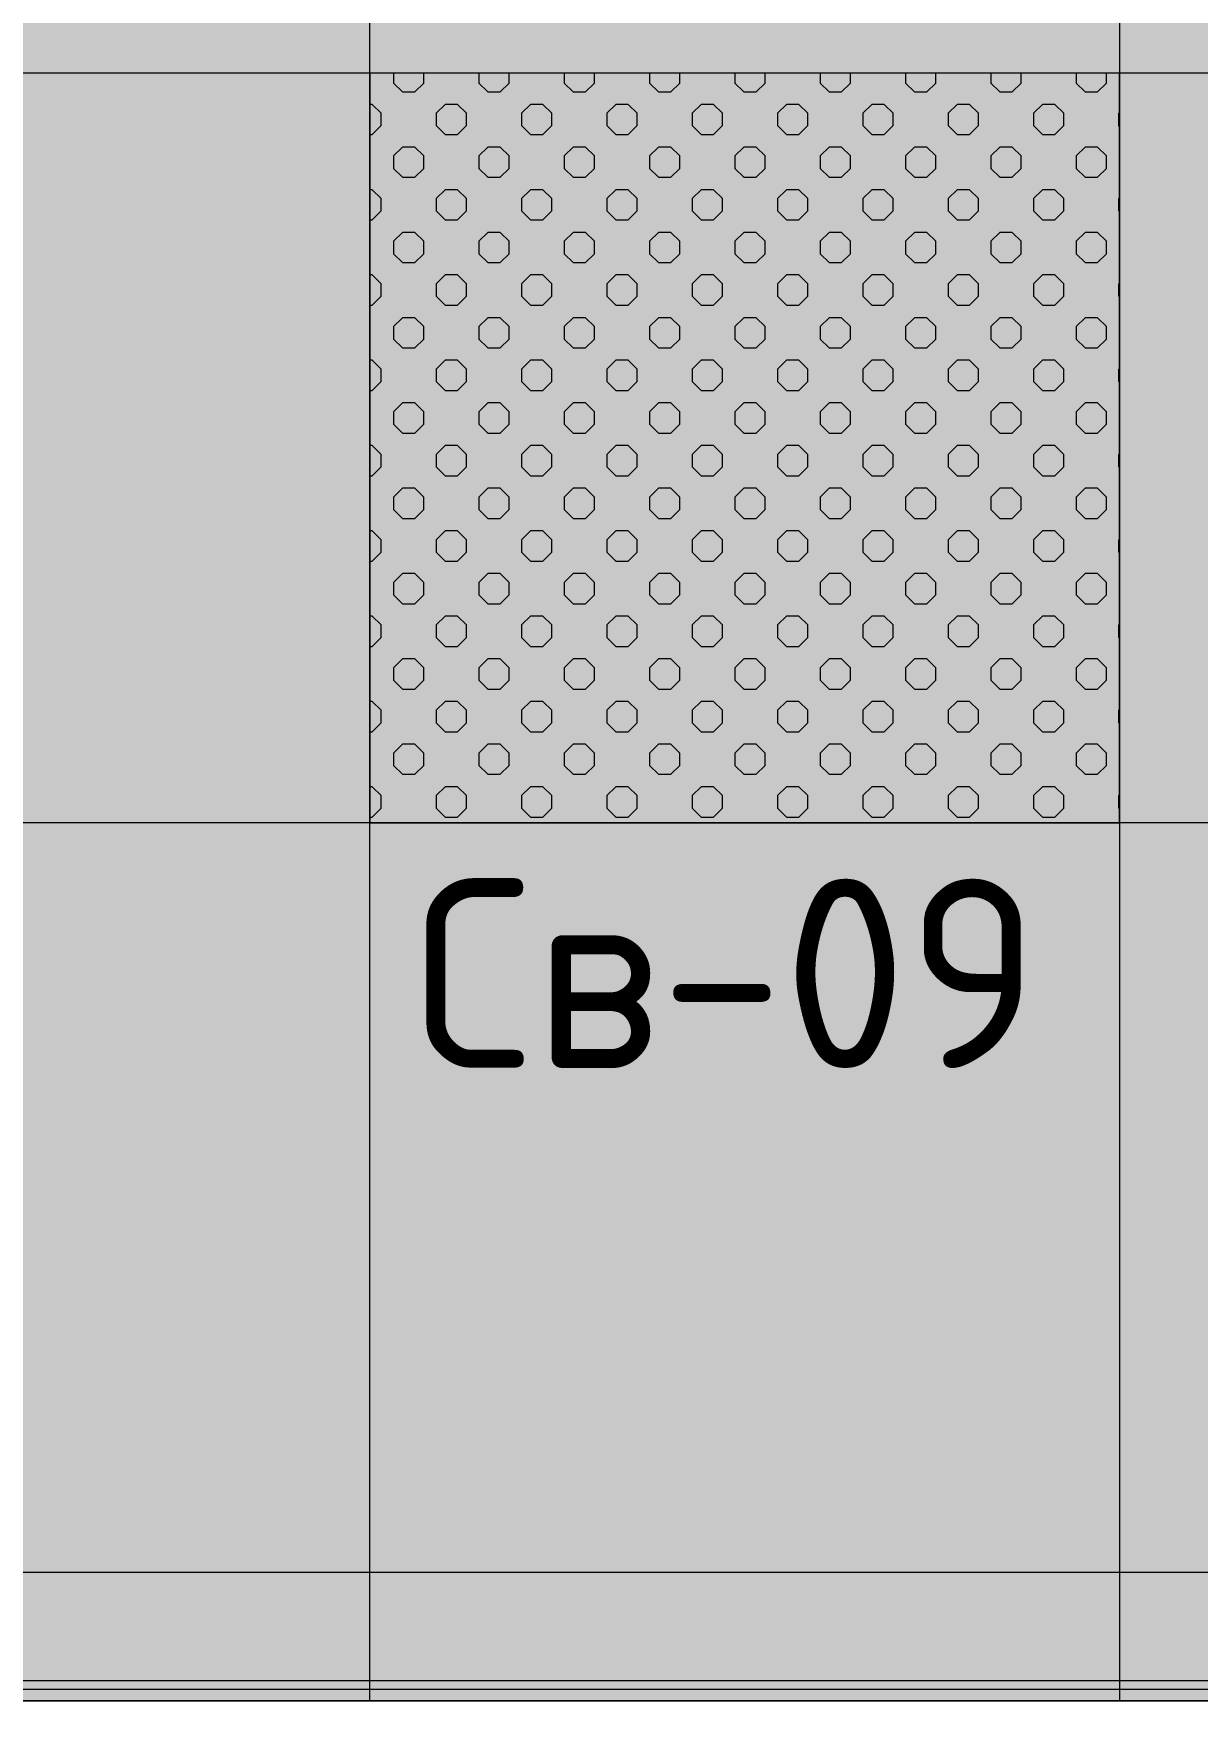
# Model space of a CAD drawing. Header units: millimetres. Extents: x -13069 to 207500, y -71366 to 56785.
# Drawn here: x 170503 to 171435, y 15050 to 16397 of the extents above; entities that cross this region are included whole.
import ezdxf

# ---------------------------------------------------------------- set-up
doc = ezdxf.new("R2010")
doc.units = ezdxf.units.MM
for name, color, linetype in [('PDF _Подложка без мебели', 7, 'Continuous'), ('PDF _Потолки - марка', 7, 'Continuous'), ('PDF _Текст', 7, 'Continuous')]:
    doc.layers.add(name, color=color, linetype=linetype)
doc.layers.add('PDF _Потолки', color=7, linetype='Continuous', lineweight=5, true_color=0x535353)
doc.layers.add('PDF _светильники', color=7, linetype='Continuous', true_color=0xffffff)
doc.styles.add('PDF GOST Common', font='GOST_Common.ttf')

msp = doc.modelspace()

# ---------------------------------------------------------------- linework, layer by layer
at = {"layer": 'PDF _Подложка без мебели', "lineweight": 18}
for points in [[(173988.224, 15609.243), (173992.619, 15071.841), (169689.921, 15071.841)], [(173985.722, 15071.841), (173985.624, 15078.741), (169689.921, 15078.741), (169689.921, 14912.841), (169859.922, 14912.841), (169859.922, 14052.841), (170025.822, 14052.841), (170025.822, 14897.842), (170009.922, 14897.842)], [(170009.922, 14052.841), (170009.922, 14896.942), (170009.922, 14912.841), (174041.722, 14912.841), (174041.722, 15062.841), (173992.723, 15062.841), (169689.921, 15062.841)]]:
    msp.add_lwpolyline(points, dxfattribs=at)
at = {"layer": 'PDF _Потолки', "color": 7, "lineweight": 13}
msp.add_lwpolyline([(168183.824, 18268.344), (168178.624, 15062.841), (173365.922, 15062.841), (173365.922, 18268.344)], close=True, dxfattribs=at)
for points in [[(170772.221, 18268.344), (170772.221, 15062.841)], [(171372.221, 18268.344), (171372.221, 15062.841)], [(173365.922, 16365.542), (168180.737, 16365.542)], [(173365.922, 15765.542), (168179.764, 15765.542)], [(173365.922, 15165.542), (168178.79, 15165.542)]]:
    msp.add_lwpolyline(points, dxfattribs=at)
at = {"layer": 'PDF _Потолки', "color": 254, "lineweight": 0, "true_color": 0xcae6ff, "transparency": 33554559}
msp.add_solid([(168183.824, 18268.344), (173365.922, 18268.344), (168178.624, 15062.841), (173365.922, 15062.841)], dxfattribs=at)
at = {"layer": 'PDF _Потолки - марка', "color": 7, "lineweight": 0, "true_color": 0xffffff, "transparency": 33554559}
msp.add_solid([(170833.219, 16910.943), (170033.219, 16910.943), (170433.219, 16310.943)], dxfattribs=at)
at = {"layer": 'PDF _светильники', "color": 7, "lineweight": 13}
msp.add_lwpolyline([(170772.325, 15765.643), (171372.325, 15765.643), (171372.325, 16365.643), (170772.325, 16365.643)], close=True, dxfattribs=at)
at = {"layer": 'PDF _светильники', "lineweight": 20}
for points in [[(170791.423, 16365.643), (170791.423, 16357.742), (170798.423, 16350.643), (170808.421, 16350.643), (170815.519, 16357.742), (170815.519, 16365.643)], [(170859.623, 16365.643), (170859.623, 16357.742), (170866.722, 16350.643), (170876.719, 16350.643), (170883.824, 16357.742), (170883.824, 16365.643)], [(170927.922, 16365.643), (170927.922, 16357.742), (170935.02, 16350.643), (170945.024, 16350.643), (170952.122, 16357.742), (170952.122, 16365.643)], [(170996.22, 16365.643), (170996.22, 16357.742), (171003.324, 16350.643), (171013.322, 16350.643), (171020.42, 16357.742), (171020.42, 16365.643)], [(171064.524, 16365.643), (171064.524, 16357.742), (171071.623, 16350.643), (171081.62, 16350.643), (171088.621, 16357.742), (171088.621, 16365.643)], [(171132.823, 16365.643), (171132.823, 16357.742), (171139.823, 16350.643), (171149.821, 16350.643), (171156.919, 16357.742), (171156.919, 16365.643)], [(171201.121, 16365.643), (171201.121, 16357.742), (171208.122, 16350.643), (171218.119, 16350.643), (171225.224, 16357.742), (171225.224, 16365.643)], [(171269.322, 16365.643), (171269.322, 16357.742), (171276.42, 16350.643), (171286.424, 16350.643), (171293.522, 16357.742), (171293.522, 16365.643)], [(171337.62, 16365.643), (171337.62, 16357.742), (171344.725, 16350.643), (171354.722, 16350.643), (171361.821, 16357.742), (171361.821, 16365.643)], [(170772.325, 16316.543), (170774.321, 16316.543), (170781.419, 16323.641), (170781.419, 16333.642), (170774.321, 16340.643), (170772.325, 16340.643)], [(171372.325, 16323.043), (171371.824, 16323.641), (171371.824, 16333.642), (171372.325, 16334.143)], [(170772.325, 16248.242), (170774.321, 16248.242), (170781.419, 16255.343), (170781.419, 16265.341), (170774.321, 16272.341), (170772.325, 16272.341)], [(171372.325, 16254.843), (171371.824, 16255.343), (171371.824, 16265.341), (171372.325, 16265.841)], [(170772.325, 16179.943), (170774.321, 16179.943), (170781.419, 16187.042), (170781.419, 16197.042), (170774.321, 16204.141), (170772.325, 16204.141)], [(171372.325, 16186.541), (171371.824, 16187.042), (171371.824, 16197.042), (171372.325, 16197.543)], [(170772.325, 16111.642), (170774.321, 16111.642), (170781.419, 16118.743), (170781.419, 16128.741), (170774.321, 16135.842), (170772.325, 16135.842)], [(171372.325, 16118.243), (171371.824, 16118.743), (171371.824, 16128.741), (171372.325, 16129.241)], [(170772.325, 16043.441), (170774.321, 16043.441), (170781.419, 16050.442), (170781.419, 16060.443), (170774.321, 16067.541), (170772.325, 16067.541)], [(171372.325, 16049.941), (171371.824, 16050.442), (171371.824, 16060.443), (171372.325, 16060.943)], [(170772.325, 15975.143), (170774.321, 15975.143), (170781.419, 15982.144), (170781.419, 15992.141), (170774.321, 15999.243), (170772.325, 15999.243)], [(171372.325, 15981.643), (171371.824, 15982.144), (171371.824, 15992.141), (171372.325, 15992.642)], [(170772.325, 15906.842), (170774.321, 15906.842), (170781.419, 15913.943), (170781.419, 15923.944), (170774.321, 15930.941), (170772.325, 15930.941)], [(171372.325, 15913.342), (171371.824, 15913.943), (171371.824, 15923.944), (171372.325, 15924.441)], [(170772.325, 15838.543), (170774.321, 15838.543), (170781.419, 15845.642), (170781.419, 15855.642), (170774.321, 15862.643), (170772.325, 15862.643)], [(171372.325, 15845.141), (171371.824, 15845.642), (171371.824, 15855.642), (171372.325, 15856.143)], [(170772.325, 15770.242), (170774.321, 15770.242), (170781.419, 15777.343), (170781.419, 15787.341), (170774.321, 15794.442), (170772.325, 15794.442)], [(171372.325, 15776.843), (171371.824, 15777.343), (171371.824, 15787.341), (171372.325, 15787.841)]]:
    msp.add_lwpolyline(points, dxfattribs=at)
for points in [[(170849.62, 16333.642), (170842.619, 16340.643), (170832.621, 16340.643), (170825.523, 16333.642), (170825.523, 16323.641), (170832.621, 16316.543), (170842.619, 16316.543), (170849.62, 16323.641)], [(170917.924, 16333.642), (170910.923, 16340.643), (170900.92, 16340.643), (170893.821, 16333.642), (170893.821, 16323.641), (170900.92, 16316.543), (170910.923, 16316.543), (170917.924, 16323.641)], [(170986.222, 16333.642), (170979.124, 16340.643), (170969.12, 16340.643), (170962.12, 16333.642), (170962.12, 16323.641), (170969.12, 16316.543), (170979.124, 16316.543), (170986.222, 16323.641)], [(171054.521, 16333.642), (171047.422, 16340.643), (171037.425, 16340.643), (171030.424, 16333.642), (171030.424, 16323.641), (171037.425, 16316.543), (171047.422, 16316.543), (171054.521, 16323.641)], [(171122.819, 16333.642), (171115.721, 16340.643), (171105.723, 16340.643), (171098.625, 16333.642), (171098.625, 16323.641), (171105.723, 16316.543), (171115.721, 16316.543), (171122.819, 16323.641)], [(171191.124, 16333.642), (171184.019, 16340.643), (171174.021, 16340.643), (171166.923, 16333.642), (171166.923, 16323.641), (171174.021, 16316.543), (171184.019, 16316.543), (171191.124, 16323.641)], [(171259.324, 16333.642), (171252.323, 16340.643), (171242.32, 16340.643), (171235.221, 16333.642), (171235.221, 16323.641), (171242.32, 16316.543), (171252.323, 16316.543), (171259.324, 16323.641)], [(171327.623, 16333.642), (171320.622, 16340.643), (171310.624, 16340.643), (171303.52, 16333.642), (171303.52, 16323.641), (171310.624, 16316.543), (171320.622, 16316.543), (171327.623, 16323.641)], [(170815.519, 16299.441), (170808.421, 16306.542), (170798.423, 16306.542), (170791.423, 16299.441), (170791.423, 16289.443), (170798.423, 16282.342), (170808.421, 16282.342), (170815.519, 16289.443)], [(170883.824, 16299.441), (170876.719, 16306.542), (170866.722, 16306.542), (170859.623, 16299.441), (170859.623, 16289.443), (170866.722, 16282.342), (170876.719, 16282.342), (170883.824, 16289.443)], [(170952.122, 16299.441), (170945.024, 16306.542), (170935.02, 16306.542), (170927.922, 16299.441), (170927.922, 16289.443), (170935.02, 16282.342), (170945.024, 16282.342), (170952.122, 16289.443)], [(171020.42, 16299.441), (171013.322, 16306.542), (171003.324, 16306.542), (170996.22, 16299.441), (170996.22, 16289.443), (171003.324, 16282.342), (171013.322, 16282.342), (171020.42, 16289.443)], [(171088.621, 16299.441), (171081.62, 16306.542), (171071.623, 16306.542), (171064.524, 16299.441), (171064.524, 16289.443), (171071.623, 16282.342), (171081.62, 16282.342), (171088.621, 16289.443)], [(171156.919, 16299.441), (171149.821, 16306.542), (171139.823, 16306.542), (171132.823, 16299.441), (171132.823, 16289.443), (171139.823, 16282.342), (171149.821, 16282.342), (171156.919, 16289.443)], [(171225.224, 16299.441), (171218.119, 16306.542), (171208.122, 16306.542), (171201.121, 16299.441), (171201.121, 16289.443), (171208.122, 16282.342), (171218.119, 16282.342), (171225.224, 16289.443)], [(171293.522, 16299.441), (171286.424, 16306.542), (171276.42, 16306.542), (171269.322, 16299.441), (171269.322, 16289.443), (171276.42, 16282.342), (171286.424, 16282.342), (171293.522, 16289.443)], [(171361.821, 16299.441), (171354.722, 16306.542), (171344.725, 16306.542), (171337.62, 16299.441), (171337.62, 16289.443), (171344.725, 16282.342), (171354.722, 16282.342), (171361.821, 16289.443)], [(170849.62, 16265.341), (170842.619, 16272.341), (170832.621, 16272.341), (170825.523, 16265.341), (170825.523, 16255.343), (170832.621, 16248.242), (170842.619, 16248.242), (170849.62, 16255.343)], [(170917.924, 16265.341), (170910.923, 16272.341), (170900.92, 16272.341), (170893.821, 16265.341), (170893.821, 16255.343), (170900.92, 16248.242), (170910.923, 16248.242), (170917.924, 16255.343)], [(170986.222, 16265.341), (170979.124, 16272.341), (170969.12, 16272.341), (170962.12, 16265.341), (170962.12, 16255.343), (170969.12, 16248.242), (170979.124, 16248.242), (170986.222, 16255.343)], [(171054.521, 16265.341), (171047.422, 16272.341), (171037.425, 16272.341), (171030.424, 16265.341), (171030.424, 16255.343), (171037.425, 16248.242), (171047.422, 16248.242), (171054.521, 16255.343)], [(171122.819, 16265.341), (171115.721, 16272.341), (171105.723, 16272.341), (171098.625, 16265.341), (171098.625, 16255.343), (171105.723, 16248.242), (171115.721, 16248.242), (171122.819, 16255.343)], [(171191.124, 16265.341), (171184.019, 16272.341), (171174.021, 16272.341), (171166.923, 16265.341), (171166.923, 16255.343), (171174.021, 16248.242), (171184.019, 16248.242), (171191.124, 16255.343)], [(171259.324, 16265.341), (171252.323, 16272.341), (171242.32, 16272.341), (171235.221, 16265.341), (171235.221, 16255.343), (171242.32, 16248.242), (171252.323, 16248.242), (171259.324, 16255.343)], [(171327.623, 16265.341), (171320.622, 16272.341), (171310.624, 16272.341), (171303.52, 16265.341), (171303.52, 16255.343), (171310.624, 16248.242), (171320.622, 16248.242), (171327.623, 16255.343)], [(170815.519, 16231.143), (170808.421, 16238.241), (170798.423, 16238.241), (170791.423, 16231.143), (170791.423, 16221.142), (170798.423, 16214.141), (170808.421, 16214.141), (170815.519, 16221.142)], [(170883.824, 16231.143), (170876.719, 16238.241), (170866.722, 16238.241), (170859.623, 16231.143), (170859.623, 16221.142), (170866.722, 16214.141), (170876.719, 16214.141), (170883.824, 16221.142)], [(170952.122, 16231.143), (170945.024, 16238.241), (170935.02, 16238.241), (170927.922, 16231.143), (170927.922, 16221.142), (170935.02, 16214.141), (170945.024, 16214.141), (170952.122, 16221.142)], [(171020.42, 16231.143), (171013.322, 16238.241), (171003.324, 16238.241), (170996.22, 16231.143), (170996.22, 16221.142), (171003.324, 16214.141), (171013.322, 16214.141), (171020.42, 16221.142)], [(171088.621, 16231.143), (171081.62, 16238.241), (171071.623, 16238.241), (171064.524, 16231.143), (171064.524, 16221.142), (171071.623, 16214.141), (171081.62, 16214.141), (171088.621, 16221.142)], [(171156.919, 16231.143), (171149.821, 16238.241), (171139.823, 16238.241), (171132.823, 16231.143), (171132.823, 16221.142), (171139.823, 16214.141), (171149.821, 16214.141), (171156.919, 16221.142)], [(171225.224, 16231.143), (171218.119, 16238.241), (171208.122, 16238.241), (171201.121, 16231.143), (171201.121, 16221.142), (171208.122, 16214.141), (171218.119, 16214.141), (171225.224, 16221.142)], [(171293.522, 16231.143), (171286.424, 16238.241), (171276.42, 16238.241), (171269.322, 16231.143), (171269.322, 16221.142), (171276.42, 16214.141), (171286.424, 16214.141), (171293.522, 16221.142)], [(171361.821, 16231.143), (171354.722, 16238.241), (171344.725, 16238.241), (171337.62, 16231.143), (171337.62, 16221.142), (171344.725, 16214.141), (171354.722, 16214.141), (171361.821, 16221.142)], [(170849.62, 16197.042), (170842.619, 16204.141), (170832.621, 16204.141), (170825.523, 16197.042), (170825.523, 16187.042), (170832.621, 16179.943), (170842.619, 16179.943), (170849.62, 16187.042)], [(170917.924, 16197.042), (170910.923, 16204.141), (170900.92, 16204.141), (170893.821, 16197.042), (170893.821, 16187.042), (170900.92, 16179.943), (170910.923, 16179.943), (170917.924, 16187.042)], [(170986.222, 16197.042), (170979.124, 16204.141), (170969.12, 16204.141), (170962.12, 16197.042), (170962.12, 16187.042), (170969.12, 16179.943), (170979.124, 16179.943), (170986.222, 16187.042)], [(171054.521, 16197.042), (171047.422, 16204.141), (171037.425, 16204.141), (171030.424, 16197.042), (171030.424, 16187.042), (171037.425, 16179.943), (171047.422, 16179.943), (171054.521, 16187.042)], [(171122.819, 16197.042), (171115.721, 16204.141), (171105.723, 16204.141), (171098.625, 16197.042), (171098.625, 16187.042), (171105.723, 16179.943), (171115.721, 16179.943), (171122.819, 16187.042)], [(171191.124, 16197.042), (171184.019, 16204.141), (171174.021, 16204.141), (171166.923, 16197.042), (171166.923, 16187.042), (171174.021, 16179.943), (171184.019, 16179.943), (171191.124, 16187.042)], [(171259.324, 16197.042), (171252.323, 16204.141), (171242.32, 16204.141), (171235.221, 16197.042), (171235.221, 16187.042), (171242.32, 16179.943), (171252.323, 16179.943), (171259.324, 16187.042)], [(171327.623, 16197.042), (171320.622, 16204.141), (171310.624, 16204.141), (171303.52, 16197.042), (171303.52, 16187.042), (171310.624, 16179.943), (171320.622, 16179.943), (171327.623, 16187.042)], [(170815.519, 16162.841), (170808.421, 16169.943), (170798.423, 16169.943), (170791.423, 16162.841), (170791.423, 16152.841), (170798.423, 16145.843), (170808.421, 16145.843), (170815.519, 16152.841)], [(170883.824, 16162.841), (170876.719, 16169.943), (170866.722, 16169.943), (170859.623, 16162.841), (170859.623, 16152.841), (170866.722, 16145.843), (170876.719, 16145.843), (170883.824, 16152.841)], [(170952.122, 16162.841), (170945.024, 16169.943), (170935.02, 16169.943), (170927.922, 16162.841), (170927.922, 16152.841), (170935.02, 16145.843), (170945.024, 16145.843), (170952.122, 16152.841)], [(171020.42, 16162.841), (171013.322, 16169.943), (171003.324, 16169.943), (170996.22, 16162.841), (170996.22, 16152.841), (171003.324, 16145.843), (171013.322, 16145.843), (171020.42, 16152.841)], [(171088.621, 16162.841), (171081.62, 16169.943), (171071.623, 16169.943), (171064.524, 16162.841), (171064.524, 16152.841), (171071.623, 16145.843), (171081.62, 16145.843), (171088.621, 16152.841)], [(171156.919, 16162.841), (171149.821, 16169.943), (171139.823, 16169.943), (171132.823, 16162.841), (171132.823, 16152.841), (171139.823, 16145.843), (171149.821, 16145.843), (171156.919, 16152.841)], [(171225.224, 16162.841), (171218.119, 16169.943), (171208.122, 16169.943), (171201.121, 16162.841), (171201.121, 16152.841), (171208.122, 16145.843), (171218.119, 16145.843), (171225.224, 16152.841)], [(171293.522, 16162.841), (171286.424, 16169.943), (171276.42, 16169.943), (171269.322, 16162.841), (171269.322, 16152.841), (171276.42, 16145.843), (171286.424, 16145.843), (171293.522, 16152.841)], [(171361.821, 16162.841), (171354.722, 16169.943), (171344.725, 16169.943), (171337.62, 16162.841), (171337.62, 16152.841), (171344.725, 16145.843), (171354.722, 16145.843), (171361.821, 16152.841)], [(170849.62, 16128.741), (170842.619, 16135.842), (170832.621, 16135.842), (170825.523, 16128.741), (170825.523, 16118.743), (170832.621, 16111.642), (170842.619, 16111.642), (170849.62, 16118.743)], [(170917.924, 16128.741), (170910.923, 16135.842), (170900.92, 16135.842), (170893.821, 16128.741), (170893.821, 16118.743), (170900.92, 16111.642), (170910.923, 16111.642), (170917.924, 16118.743)], [(170986.222, 16128.741), (170979.124, 16135.842), (170969.12, 16135.842), (170962.12, 16128.741), (170962.12, 16118.743), (170969.12, 16111.642), (170979.124, 16111.642), (170986.222, 16118.743)], [(171054.521, 16128.741), (171047.422, 16135.842), (171037.425, 16135.842), (171030.424, 16128.741), (171030.424, 16118.743), (171037.425, 16111.642), (171047.422, 16111.642), (171054.521, 16118.743)], [(171122.819, 16128.741), (171115.721, 16135.842), (171105.723, 16135.842), (171098.625, 16128.741), (171098.625, 16118.743), (171105.723, 16111.642), (171115.721, 16111.642), (171122.819, 16118.743)], [(171191.124, 16128.741), (171184.019, 16135.842), (171174.021, 16135.842), (171166.923, 16128.741), (171166.923, 16118.743), (171174.021, 16111.642), (171184.019, 16111.642), (171191.124, 16118.743)], [(171259.324, 16128.741), (171252.323, 16135.842), (171242.32, 16135.842), (171235.221, 16128.741), (171235.221, 16118.743), (171242.32, 16111.642), (171252.323, 16111.642), (171259.324, 16118.743)], [(171327.623, 16128.741), (171320.622, 16135.842), (171310.624, 16135.842), (171303.52, 16128.741), (171303.52, 16118.743), (171310.624, 16111.642), (171320.622, 16111.642), (171327.623, 16118.743)], [(170815.519, 16094.644), (170808.421, 16101.641), (170798.423, 16101.641), (170791.423, 16094.644), (170791.423, 16084.643), (170798.423, 16077.542), (170808.421, 16077.542), (170815.519, 16084.643)], [(170883.824, 16094.644), (170876.719, 16101.641), (170866.722, 16101.641), (170859.623, 16094.644), (170859.623, 16084.643), (170866.722, 16077.542), (170876.719, 16077.542), (170883.824, 16084.643)], [(170952.122, 16094.644), (170945.024, 16101.641), (170935.02, 16101.641), (170927.922, 16094.644), (170927.922, 16084.643), (170935.02, 16077.542), (170945.024, 16077.542), (170952.122, 16084.643)], [(171020.42, 16094.644), (171013.322, 16101.641), (171003.324, 16101.641), (170996.22, 16094.644), (170996.22, 16084.643), (171003.324, 16077.542), (171013.322, 16077.542), (171020.42, 16084.643)], [(171088.621, 16094.644), (171081.62, 16101.641), (171071.623, 16101.641), (171064.524, 16094.644), (171064.524, 16084.643), (171071.623, 16077.542), (171081.62, 16077.542), (171088.621, 16084.643)], [(171156.919, 16094.644), (171149.821, 16101.641), (171139.823, 16101.641), (171132.823, 16094.644), (171132.823, 16084.643), (171139.823, 16077.542), (171149.821, 16077.542), (171156.919, 16084.643)], [(171225.224, 16094.644), (171218.119, 16101.641), (171208.122, 16101.641), (171201.121, 16094.644), (171201.121, 16084.643), (171208.122, 16077.542), (171218.119, 16077.542), (171225.224, 16084.643)], [(171293.522, 16094.644), (171286.424, 16101.641), (171276.42, 16101.641), (171269.322, 16094.644), (171269.322, 16084.643), (171276.42, 16077.542), (171286.424, 16077.542), (171293.522, 16084.643)], [(171361.821, 16094.644), (171354.722, 16101.641), (171344.725, 16101.641), (171337.62, 16094.644), (171337.62, 16084.643), (171344.725, 16077.542), (171354.722, 16077.542), (171361.821, 16084.643)], [(170849.62, 16060.443), (170842.619, 16067.541), (170832.621, 16067.541), (170825.523, 16060.443), (170825.523, 16050.442), (170832.621, 16043.441), (170842.619, 16043.441), (170849.62, 16050.442)], [(170917.924, 16060.443), (170910.923, 16067.541), (170900.92, 16067.541), (170893.821, 16060.443), (170893.821, 16050.442), (170900.92, 16043.441), (170910.923, 16043.441), (170917.924, 16050.442)], [(170986.222, 16060.443), (170979.124, 16067.541), (170969.12, 16067.541), (170962.12, 16060.443), (170962.12, 16050.442), (170969.12, 16043.441), (170979.124, 16043.441), (170986.222, 16050.442)], [(171054.521, 16060.443), (171047.422, 16067.541), (171037.425, 16067.541), (171030.424, 16060.443), (171030.424, 16050.442), (171037.425, 16043.441), (171047.422, 16043.441), (171054.521, 16050.442)], [(171122.819, 16060.443), (171115.721, 16067.541), (171105.723, 16067.541), (171098.625, 16060.443), (171098.625, 16050.442), (171105.723, 16043.441), (171115.721, 16043.441), (171122.819, 16050.442)], [(171191.124, 16060.443), (171184.019, 16067.541), (171174.021, 16067.541), (171166.923, 16060.443), (171166.923, 16050.442), (171174.021, 16043.441), (171184.019, 16043.441), (171191.124, 16050.442)], [(171259.324, 16060.443), (171252.323, 16067.541), (171242.32, 16067.541), (171235.221, 16060.443), (171235.221, 16050.442), (171242.32, 16043.441), (171252.323, 16043.441), (171259.324, 16050.442)], [(171327.623, 16060.443), (171320.622, 16067.541), (171310.624, 16067.541), (171303.52, 16060.443), (171303.52, 16050.442), (171310.624, 16043.441), (171320.622, 16043.441), (171327.623, 16050.442)], [(170815.519, 16026.342), (170808.421, 16033.441), (170798.423, 16033.441), (170791.423, 16026.342), (170791.423, 16016.342), (170798.423, 16009.243), (170808.421, 16009.243), (170815.519, 16016.342)], [(170883.824, 16026.342), (170876.719, 16033.441), (170866.722, 16033.441), (170859.623, 16026.342), (170859.623, 16016.342), (170866.722, 16009.243), (170876.719, 16009.243), (170883.824, 16016.342)], [(170952.122, 16026.342), (170945.024, 16033.441), (170935.02, 16033.441), (170927.922, 16026.342), (170927.922, 16016.342), (170935.02, 16009.243), (170945.024, 16009.243), (170952.122, 16016.342)], [(171020.42, 16026.342), (171013.322, 16033.441), (171003.324, 16033.441), (170996.22, 16026.342), (170996.22, 16016.342), (171003.324, 16009.243), (171013.322, 16009.243), (171020.42, 16016.342)], [(171088.621, 16026.342), (171081.62, 16033.441), (171071.623, 16033.441), (171064.524, 16026.342), (171064.524, 16016.342), (171071.623, 16009.243), (171081.62, 16009.243), (171088.621, 16016.342)], [(171156.919, 16026.342), (171149.821, 16033.441), (171139.823, 16033.441), (171132.823, 16026.342), (171132.823, 16016.342), (171139.823, 16009.243), (171149.821, 16009.243), (171156.919, 16016.342)], [(171225.224, 16026.342), (171218.119, 16033.441), (171208.122, 16033.441), (171201.121, 16026.342), (171201.121, 16016.342), (171208.122, 16009.243), (171218.119, 16009.243), (171225.224, 16016.342)], [(171293.522, 16026.342), (171286.424, 16033.441), (171276.42, 16033.441), (171269.322, 16026.342), (171269.322, 16016.342), (171276.42, 16009.243), (171286.424, 16009.243), (171293.522, 16016.342)], [(171361.821, 16026.342), (171354.722, 16033.441), (171344.725, 16033.441), (171337.62, 16026.342), (171337.62, 16016.342), (171344.725, 16009.243), (171354.722, 16009.243), (171361.821, 16016.342)], [(170849.62, 15992.141), (170842.619, 15999.243), (170832.621, 15999.243), (170825.523, 15992.141), (170825.523, 15982.144), (170832.621, 15975.143), (170842.619, 15975.143), (170849.62, 15982.144)], [(170917.924, 15992.141), (170910.923, 15999.243), (170900.92, 15999.243), (170893.821, 15992.141), (170893.821, 15982.144), (170900.92, 15975.143), (170910.923, 15975.143), (170917.924, 15982.144)], [(170986.222, 15992.141), (170979.124, 15999.243), (170969.12, 15999.243), (170962.12, 15992.141), (170962.12, 15982.144), (170969.12, 15975.143), (170979.124, 15975.143), (170986.222, 15982.144)], [(171054.521, 15992.141), (171047.422, 15999.243), (171037.425, 15999.243), (171030.424, 15992.141), (171030.424, 15982.144), (171037.425, 15975.143), (171047.422, 15975.143), (171054.521, 15982.144)], [(171122.819, 15992.141), (171115.721, 15999.243), (171105.723, 15999.243), (171098.625, 15992.141), (171098.625, 15982.144), (171105.723, 15975.143), (171115.721, 15975.143), (171122.819, 15982.144)], [(171191.124, 15992.141), (171184.019, 15999.243), (171174.021, 15999.243), (171166.923, 15992.141), (171166.923, 15982.144), (171174.021, 15975.143), (171184.019, 15975.143), (171191.124, 15982.144)], [(171259.324, 15992.141), (171252.323, 15999.243), (171242.32, 15999.243), (171235.221, 15992.141), (171235.221, 15982.144), (171242.32, 15975.143), (171252.323, 15975.143), (171259.324, 15982.144)], [(171327.623, 15992.141), (171320.622, 15999.243), (171310.624, 15999.243), (171303.52, 15992.141), (171303.52, 15982.144), (171310.624, 15975.143), (171320.622, 15975.143), (171327.623, 15982.144)], [(170815.519, 15958.041), (170808.421, 15965.142), (170798.423, 15965.142), (170791.423, 15958.041), (170791.423, 15948.043), (170798.423, 15940.942), (170808.421, 15940.942), (170815.519, 15948.043)], [(170883.824, 15958.041), (170876.719, 15965.142), (170866.722, 15965.142), (170859.623, 15958.041), (170859.623, 15948.043), (170866.722, 15940.942), (170876.719, 15940.942), (170883.824, 15948.043)], [(170952.122, 15958.041), (170945.024, 15965.142), (170935.02, 15965.142), (170927.922, 15958.041), (170927.922, 15948.043), (170935.02, 15940.942), (170945.024, 15940.942), (170952.122, 15948.043)], [(171020.42, 15958.041), (171013.322, 15965.142), (171003.324, 15965.142), (170996.22, 15958.041), (170996.22, 15948.043), (171003.324, 15940.942), (171013.322, 15940.942), (171020.42, 15948.043)], [(171088.621, 15958.041), (171081.62, 15965.142), (171071.623, 15965.142), (171064.524, 15958.041), (171064.524, 15948.043), (171071.623, 15940.942), (171081.62, 15940.942), (171088.621, 15948.043)], [(171156.919, 15958.041), (171149.821, 15965.142), (171139.823, 15965.142), (171132.823, 15958.041), (171132.823, 15948.043), (171139.823, 15940.942), (171149.821, 15940.942), (171156.919, 15948.043)], [(171225.224, 15958.041), (171218.119, 15965.142), (171208.122, 15965.142), (171201.121, 15958.041), (171201.121, 15948.043), (171208.122, 15940.942), (171218.119, 15940.942), (171225.224, 15948.043)], [(171293.522, 15958.041), (171286.424, 15965.142), (171276.42, 15965.142), (171269.322, 15958.041), (171269.322, 15948.043), (171276.42, 15940.942), (171286.424, 15940.942), (171293.522, 15948.043)], [(171361.821, 15958.041), (171354.722, 15965.142), (171344.725, 15965.142), (171337.62, 15958.041), (171337.62, 15948.043), (171344.725, 15940.942), (171354.722, 15940.942), (171361.821, 15948.043)], [(170849.62, 15923.944), (170842.619, 15930.941), (170832.621, 15930.941), (170825.523, 15923.944), (170825.523, 15913.943), (170832.621, 15906.842), (170842.619, 15906.842), (170849.62, 15913.943)], [(170917.924, 15923.944), (170910.923, 15930.941), (170900.92, 15930.941), (170893.821, 15923.944), (170893.821, 15913.943), (170900.92, 15906.842), (170910.923, 15906.842), (170917.924, 15913.943)], [(170986.222, 15923.944), (170979.124, 15930.941), (170969.12, 15930.941), (170962.12, 15923.944), (170962.12, 15913.943), (170969.12, 15906.842), (170979.124, 15906.842), (170986.222, 15913.943)], [(171054.521, 15923.944), (171047.422, 15930.941), (171037.425, 15930.941), (171030.424, 15923.944), (171030.424, 15913.943), (171037.425, 15906.842), (171047.422, 15906.842), (171054.521, 15913.943)], [(171122.819, 15923.944), (171115.721, 15930.941), (171105.723, 15930.941), (171098.625, 15923.944), (171098.625, 15913.943), (171105.723, 15906.842), (171115.721, 15906.842), (171122.819, 15913.943)], [(171191.124, 15923.944), (171184.019, 15930.941), (171174.021, 15930.941), (171166.923, 15923.944), (171166.923, 15913.943), (171174.021, 15906.842), (171184.019, 15906.842), (171191.124, 15913.943)], [(171259.324, 15923.944), (171252.323, 15930.941), (171242.32, 15930.941), (171235.221, 15923.944), (171235.221, 15913.943), (171242.32, 15906.842), (171252.323, 15906.842), (171259.324, 15913.943)], [(171327.623, 15923.944), (171320.622, 15930.941), (171310.624, 15930.941), (171303.52, 15923.944), (171303.52, 15913.943), (171310.624, 15906.842), (171320.622, 15906.842), (171327.623, 15913.943)], [(170815.519, 15889.743), (170808.421, 15896.841), (170798.423, 15896.841), (170791.423, 15889.743), (170791.423, 15879.742), (170798.423, 15872.644), (170808.421, 15872.644), (170815.519, 15879.742)], [(170883.824, 15889.743), (170876.719, 15896.841), (170866.722, 15896.841), (170859.623, 15889.743), (170859.623, 15879.742), (170866.722, 15872.644), (170876.719, 15872.644), (170883.824, 15879.742)], [(170952.122, 15889.743), (170945.024, 15896.841), (170935.02, 15896.841), (170927.922, 15889.743), (170927.922, 15879.742), (170935.02, 15872.644), (170945.024, 15872.644), (170952.122, 15879.742)], [(171020.42, 15889.743), (171013.322, 15896.841), (171003.324, 15896.841), (170996.22, 15889.743), (170996.22, 15879.742), (171003.324, 15872.644), (171013.322, 15872.644), (171020.42, 15879.742)], [(171088.621, 15889.743), (171081.62, 15896.841), (171071.623, 15896.841), (171064.524, 15889.743), (171064.524, 15879.742), (171071.623, 15872.644), (171081.62, 15872.644), (171088.621, 15879.742)], [(171156.919, 15889.743), (171149.821, 15896.841), (171139.823, 15896.841), (171132.823, 15889.743), (171132.823, 15879.742), (171139.823, 15872.644), (171149.821, 15872.644), (171156.919, 15879.742)], [(171225.224, 15889.743), (171218.119, 15896.841), (171208.122, 15896.841), (171201.121, 15889.743), (171201.121, 15879.742), (171208.122, 15872.644), (171218.119, 15872.644), (171225.224, 15879.742)], [(171293.522, 15889.743), (171286.424, 15896.841), (171276.42, 15896.841), (171269.322, 15889.743), (171269.322, 15879.742), (171276.42, 15872.644), (171286.424, 15872.644), (171293.522, 15879.742)], [(171361.821, 15889.743), (171354.722, 15896.841), (171344.725, 15896.841), (171337.62, 15889.743), (171337.62, 15879.742), (171344.725, 15872.644), (171354.722, 15872.644), (171361.821, 15879.742)], [(170849.62, 15855.642), (170842.619, 15862.643), (170832.621, 15862.643), (170825.523, 15855.642), (170825.523, 15845.642), (170832.621, 15838.543), (170842.619, 15838.543), (170849.62, 15845.642)], [(170917.924, 15855.642), (170910.923, 15862.643), (170900.92, 15862.643), (170893.821, 15855.642), (170893.821, 15845.642), (170900.92, 15838.543), (170910.923, 15838.543), (170917.924, 15845.642)], [(170986.222, 15855.642), (170979.124, 15862.643), (170969.12, 15862.643), (170962.12, 15855.642), (170962.12, 15845.642), (170969.12, 15838.543), (170979.124, 15838.543), (170986.222, 15845.642)], [(171054.521, 15855.642), (171047.422, 15862.643), (171037.425, 15862.643), (171030.424, 15855.642), (171030.424, 15845.642), (171037.425, 15838.543), (171047.422, 15838.543), (171054.521, 15845.642)], [(171122.819, 15855.642), (171115.721, 15862.643), (171105.723, 15862.643), (171098.625, 15855.642), (171098.625, 15845.642), (171105.723, 15838.543), (171115.721, 15838.543), (171122.819, 15845.642)], [(171191.124, 15855.642), (171184.019, 15862.643), (171174.021, 15862.643), (171166.923, 15855.642), (171166.923, 15845.642), (171174.021, 15838.543), (171184.019, 15838.543), (171191.124, 15845.642)], [(171259.324, 15855.642), (171252.323, 15862.643), (171242.32, 15862.643), (171235.221, 15855.642), (171235.221, 15845.642), (171242.32, 15838.543), (171252.323, 15838.543), (171259.324, 15845.642)], [(171327.623, 15855.642), (171320.622, 15862.643), (171310.624, 15862.643), (171303.52, 15855.642), (171303.52, 15845.642), (171310.624, 15838.543), (171320.622, 15838.543), (171327.623, 15845.642)], [(170815.519, 15821.441), (170808.421, 15828.543), (170798.423, 15828.543), (170791.423, 15821.441), (170791.423, 15811.444), (170798.423, 15804.443), (170808.421, 15804.443), (170815.519, 15811.444)], [(170883.824, 15821.441), (170876.719, 15828.543), (170866.722, 15828.543), (170859.623, 15821.441), (170859.623, 15811.444), (170866.722, 15804.443), (170876.719, 15804.443), (170883.824, 15811.444)], [(170952.122, 15821.441), (170945.024, 15828.543), (170935.02, 15828.543), (170927.922, 15821.441), (170927.922, 15811.444), (170935.02, 15804.443), (170945.024, 15804.443), (170952.122, 15811.444)], [(171020.42, 15821.441), (171013.322, 15828.543), (171003.324, 15828.543), (170996.22, 15821.441), (170996.22, 15811.444), (171003.324, 15804.443), (171013.322, 15804.443), (171020.42, 15811.444)], [(171088.621, 15821.441), (171081.62, 15828.543), (171071.623, 15828.543), (171064.524, 15821.441), (171064.524, 15811.444), (171071.623, 15804.443), (171081.62, 15804.443), (171088.621, 15811.444)], [(171156.919, 15821.441), (171149.821, 15828.543), (171139.823, 15828.543), (171132.823, 15821.441), (171132.823, 15811.444), (171139.823, 15804.443), (171149.821, 15804.443), (171156.919, 15811.444)], [(171225.224, 15821.441), (171218.119, 15828.543), (171208.122, 15828.543), (171201.121, 15821.441), (171201.121, 15811.444), (171208.122, 15804.443), (171218.119, 15804.443), (171225.224, 15811.444)], [(171293.522, 15821.441), (171286.424, 15828.543), (171276.42, 15828.543), (171269.322, 15821.441), (171269.322, 15811.444), (171276.42, 15804.443), (171286.424, 15804.443), (171293.522, 15811.444)], [(171361.821, 15821.441), (171354.722, 15828.543), (171344.725, 15828.543), (171337.62, 15821.441), (171337.62, 15811.444), (171344.725, 15804.443), (171354.722, 15804.443), (171361.821, 15811.444)], [(170849.62, 15787.341), (170842.619, 15794.442), (170832.621, 15794.442), (170825.523, 15787.341), (170825.523, 15777.343), (170832.621, 15770.242), (170842.619, 15770.242), (170849.62, 15777.343)], [(170917.924, 15787.341), (170910.923, 15794.442), (170900.92, 15794.442), (170893.821, 15787.341), (170893.821, 15777.343), (170900.92, 15770.242), (170910.923, 15770.242), (170917.924, 15777.343)], [(170986.222, 15787.341), (170979.124, 15794.442), (170969.12, 15794.442), (170962.12, 15787.341), (170962.12, 15777.343), (170969.12, 15770.242), (170979.124, 15770.242), (170986.222, 15777.343)], [(171054.521, 15787.341), (171047.422, 15794.442), (171037.425, 15794.442), (171030.424, 15787.341), (171030.424, 15777.343), (171037.425, 15770.242), (171047.422, 15770.242), (171054.521, 15777.343)], [(171122.819, 15787.341), (171115.721, 15794.442), (171105.723, 15794.442), (171098.625, 15787.341), (171098.625, 15777.343), (171105.723, 15770.242), (171115.721, 15770.242), (171122.819, 15777.343)], [(171191.124, 15787.341), (171184.019, 15794.442), (171174.021, 15794.442), (171166.923, 15787.341), (171166.923, 15777.343), (171174.021, 15770.242), (171184.019, 15770.242), (171191.124, 15777.343)], [(171259.324, 15787.341), (171252.323, 15794.442), (171242.32, 15794.442), (171235.221, 15787.341), (171235.221, 15777.343), (171242.32, 15770.242), (171252.323, 15770.242), (171259.324, 15777.343)], [(171327.623, 15787.341), (171320.622, 15794.442), (171310.624, 15794.442), (171303.52, 15787.341), (171303.52, 15777.343), (171310.624, 15770.242), (171320.622, 15770.242), (171327.623, 15777.343)]]:
    msp.add_lwpolyline(points, close=True, dxfattribs=at)
at = {"layer": 'PDF _светильники', "color": 53, "lineweight": 0, "true_color": 0xf7e046, "transparency": 33554559}
msp.add_solid([(170772.325, 15765.643), (171372.325, 15765.643), (170772.325, 16365.643), (171372.325, 16365.643)], dxfattribs=at)

# ---------------------------------------------------------------- texts
at = {"layer": 'PDF _Текст', "insert": (170806.877, 15645.086), "char_height": 151.5063, "attachment_point": 4, "style": 'PDF GOST Common'}
msp.add_mtext('Св-09', dxfattribs=at)

doc.saveas('drawing.dxf')
